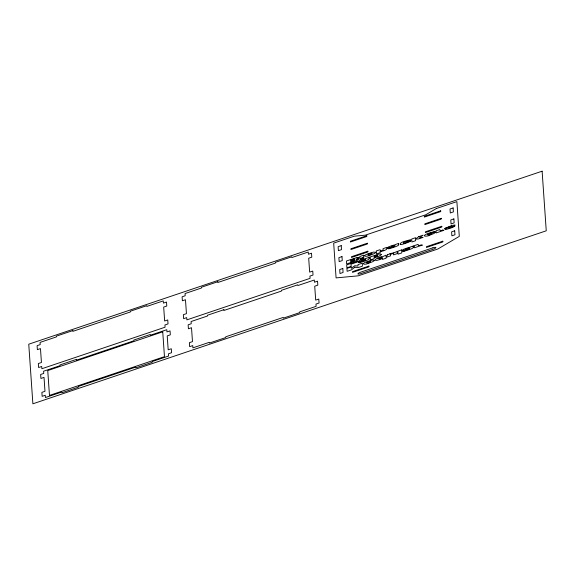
<?xml version="1.0" encoding="UTF-8"?>
<svg xmlns="http://www.w3.org/2000/svg" width="575" height="575" viewBox="0 0 575 575"><rect width="100%" height="100%" fill="white"/><g stroke="black" fill="none" stroke-linecap="round" stroke-linejoin="round"><path stroke-width="0.86" d="M448.507 228.232L449.032 227.923A9.84 2.178 -19.4 0 1 449.945 227.578L452.029 226.809A4.88 1.078 -19.4 0 0 454.789 225.572M361.97 260.374L363.199 259.749A2.329 0.517 -19.4 0 1 365.671 259.404M391.252 246.538L392.488 245.92A2.329 0.517 -19.4 0 1 394.953 245.575M406.079 249.068L407.316 248.443A2.329 0.517 -19.4 0 1 409.781 248.098M409.731 247.473L409.767 247.415A3.328 0.74 -19.4 0 1 410.011 247.142L413.677 245.87A4.816 1.071 -19.4 0 0 413.145 246.517M454.703 225.58L455.005 224.976L451.806 225.493L444.669 228.512L451.662 226.119L451.231 226.449A9.919 2.199 -19.4 0 1 450.707 226.658L448.076 227.664A5.11 1.136 -19.4 0 0 445.366 228.857M377.365 258.168L375.382 259.44L375.554 260.367A3.888 0.862 -19.4 0 0 376.381 260.396A4.269 0.949 -19.4 0 0 378.558 259.929L379.22 259.728A6.088 1.351 -19.4 0 0 379.888 259.498L380.312 259.347A4.061 0.898 -19.4 0 0 382.368 258.405L382.425 259.426L386.177 258.168L385.969 255.207L382.497 256.702A5.089 1.128 -19.4 0 0 381.117 256.881M387.902 248.608L391.518 247.307A1.675 0.374 -19.4 0 0 392.085 247.315A3.479 0.769 -19.4 0 0 393.516 246.876L394.802 246.193L391.798 247.013M358.613 262.444L362.228 261.143M402.73 251.138L406.345 249.838A1.675 0.374 -19.4 0 0 406.913 249.845A3.479 0.769 -19.4 0 0 408.343 249.406L409.63 248.723L407.1 249.392M383.762 250.671L384.481 250.405A3.328 0.74 -19.4 0 0 386.033 249.701A2.58 0.575 -19.4 0 0 386.493 249.392L386.788 247.401L383.043 248.666L383.13 249.845A1.905 0.424 -19.4 0 1 382.821 250.269M389.814 253.87L388.916 254.2A3.206 0.712 -19.4 0 0 387.536 254.847M353.632 258.577L346.416 261.014L346.624 263.968L356.96 260.367A3.349 0.74 -19.4 0 0 357.542 260.072L357.787 259.936A2.839 0.632 -19.4 0 0 357.787 258.994A3.572 0.791 -19.4 0 0 356.299 259.296A5.944 1.315 -19.4 0 0 357.283 258.887L357.564 258.764A2.947 0.654 -19.4 0 0 358.498 258.254M427.865 234.449L435.433 231.897L434.894 232.839A4.126 0.913 -19.4 0 1 433.996 233.428A4.729 1.049 -19.4 0 1 433.385 233.737L430.366 234.959A11.938 2.645 -19.4 0 1 429.683 235.197C427.8 236.548 421.188 236.735 425.982 234.37C427.405 233.213 441.104 229.619 431.487 232.997A2.645 0.589 -19.4 0 0 429.748 233.364M431.617 233.572L427.908 234.83A2.127 0.474 -19.4 0 0 429.015 234.902A2.127 0.474 -19.4 0 0 431.106 234.169A2.559 0.568 -19.4 0 0 431.559 233.594M352.676 261.309L350.822 261.934L350.786 261.373L352.604 260.762A3.874 0.862 -19.4 0 1 353.603 260.446L354.387 260.453L353.409 261.05A4.384 0.97 -19.4 0 1 352.676 261.309M369.56 257.176L365.916 258.448A3.328 0.74 -19.4 0 0 365.628 258.728L365.614 258.779A5.52 1.222 -19.4 0 0 364.147 259.037A7.59 1.682 -19.4 0 0 361.783 259.763L359.612 260.59A2.911 0.647 -19.4 0 0 359.102 260.842L358.893 260.957A2.35 0.525 -19.4 0 0 358.196 261.589A2.465 0.546 -19.4 0 0 358.893 261.776L361.898 261.021M353.733 258.549L356.363 257.737A3.766 0.834 -19.4 0 1 357.147 257.528M362.732 260.777L365.513 260.008L364.234 260.727A3.479 0.769 -19.4 0 1 362.803 261.151A1.675 0.374 -19.4 0 1 362.257 261.129M391.187 247.193L388.197 247.926A2.465 0.546 -19.4 0 1 387.507 247.746A2.35 0.525 -19.4 0 1 388.175 247.121L388.391 247.006A2.911 0.647 -19.4 0 1 388.894 246.754L391.065 245.92A7.59 1.682 -19.4 0 1 393.429 245.202A5.52 1.222 -19.4 0 1 394.888 244.95L394.932 244.885A3.328 0.74 -19.4 0 1 395.183 244.612L398.849 243.34A4.816 1.071 -19.4 0 0 398.317 243.987M406.015 249.715L403.025 250.456A2.465 0.546 -19.4 0 1 402.335 250.276A2.35 0.525 -19.4 0 1 403.003 249.651L403.219 249.528A2.911 0.647 -19.4 0 1 403.722 249.284L405.893 248.45A7.59 1.682 -19.4 0 1 408.257 247.724A5.52 1.222 -19.4 0 1 409.716 247.48M392.969 253.582L393.437 253.733L393.53 254.869L397.275 253.604L397.124 251.447L393.652 252.971M380.542 250.966L380.046 249.679L376.302 250.937L376.51 253.898L380.255 252.641L380.176 251.548M376.97 255.379L377.466 255.566A5.455 1.208 -19.4 0 1 377.48 255.667M448.586 228.289L454.854 226.133L452.281 227.535L446.66 229.339A3.27 0.726 -19.4 0 1 446.078 229.454L445.948 229.468A2.523 0.561 -19.4 0 1 445.158 229.418M442.707 230.086L443.936 230.273L436.224 232.94L436.073 230.798L439.817 229.533L440.141 230.69L441.672 230.496A3.996 0.884 -19.4 0 0 442.7 230.079M406.122 249.14L406.539 249.112A6.203 1.373 -19.4 0 0 407.927 248.752L409.594 248.17M391.295 246.618L391.704 246.589A6.203 1.373 -19.4 0 0 393.099 246.229L394.759 245.64M362.013 260.446L362.423 260.425A6.203 1.373 -19.4 0 0 363.81 260.058L365.477 259.476M445.165 229.418L445.086 229.317A2.379 0.525 -19.4 0 1 445.438 228.857M368.079 254.912L368.244 255.034A1.811 0.403 -19.4 0 0 368.64 255.056A2.02 0.446 -19.4 0 0 371.371 254.128M366.828 262.825L367.008 262.976A1.811 0.403 -19.4 0 0 367.396 262.998A2.02 0.446 -19.4 0 0 370.135 262.071A2.702 0.597 -19.4 0 0 370.602 261.532A5.29 1.172 -19.4 0 0 370.631 261.409L370.372 261.237A1.653 0.367 -19.4 0 0 370.084 261.23A2.027 0.453 -19.4 0 0 367.353 262.157M413.224 246.488L413.288 247.444M398.396 243.965L398.461 244.914M369.107 257.794L369.179 258.75M404.426 251.124A3.536 0.783 -19.4 0 1 402.658 251.16M404.455 251.103A9.84 2.178 -19.4 0 0 407.869 250.046L408.293 249.931A17.933 3.975 -19.4 0 0 410.593 249.119A3.982 0.884 -19.4 0 0 412.304 248.364A3.292 0.726 -19.4 0 0 413.231 247.458M389.807 253.848A5.412 1.2 -19.4 0 1 393.746 252.914M387.543 254.847A2.623 0.582 -19.4 0 0 387.083 255.156L386.788 257.14L390.533 255.875L390.447 254.696A1.912 0.424 -19.4 0 1 390.734 254.294M390.792 254.287A1.646 0.367 -19.4 0 1 392.919 253.611M378.882 258.657A5.498 1.222 -19.4 0 0 378.896 258.757L379.378 258.937A1.66 0.367 -19.4 0 0 380.442 258.7A1.919 0.424 -19.4 0 0 381.836 258.103A2.451 0.539 -19.4 0 0 382.253 257.571A4.988 1.107 -19.4 0 0 382.289 257.492L381.778 257.32A1.782 0.395 -19.4 0 0 379.327 258.146M378.925 258.642A2.616 0.582 -19.4 0 1 379.27 258.153M377.372 258.168A4.737 1.049 -19.4 0 1 381.081 256.917M366.908 262.797A2.968 0.661 -19.4 0 1 367.252 262.178M376.977 255.379A1.689 0.374 -19.4 0 0 375.878 255.623A1.876 0.417 -19.4 0 0 374.519 256.206L374.124 256.565A4.435 0.985 -19.4 0 0 374.073 256.802A2.437 0.539 -19.4 0 0 374.497 257.003M377.437 255.681A2.487 0.553 -19.4 0 1 377.085 256.155M377.027 256.17A1.675 0.374 -19.4 0 1 375.906 256.673A1.89 0.417 -19.4 0 1 374.519 256.989M360.309 262.43A3.536 0.783 -19.4 0 1 358.541 262.473M360.345 262.416A9.84 2.178 -19.4 0 0 363.759 261.359L364.176 261.237A17.933 3.975 -19.4 0 0 366.483 260.425A3.982 0.884 -19.4 0 0 368.194 259.67A3.292 0.726 -19.4 0 0 369.121 258.772M369.028 257.823A4.816 1.071 -19.4 0 1 369.502 257.19M427.893 234.442A2.343 0.517 -19.4 0 1 428.375 233.953A2.048 0.453 -19.4 0 1 429.741 233.385M403.348 242.858A4.866 1.078 -19.4 0 0 403.363 242.966L403.549 243.117A1.969 0.438 -19.4 0 0 403.88 243.146A2.163 0.482 -19.4 0 0 405.353 242.815A3.349 0.74 -19.4 0 0 405.813 242.657L410.802 240.796A4.478 0.992 -19.4 0 1 409.242 241.874A4.011 0.891 -19.4 0 1 408.746 242.104L405.986 243.182A9.775 2.163 -19.4 0 1 402.701 244.21A4.859 1.078 -19.4 0 1 400.15 244.555C399.366 241.996 406.92 240.939 409.177 240.034A5.038 1.114 -19.4 0 1 410.952 240.034L406.963 241.284A1.847 0.41 -19.4 0 0 406.353 241.378L405.713 241.55A3.098 0.69 -19.4 0 0 405.353 241.665A2.163 0.482 -19.4 0 0 403.88 242.298A2.53 0.561 -19.4 0 0 403.377 242.851M389.598 248.594A3.536 0.783 -19.4 0 1 387.83 248.637M389.627 248.58A9.84 2.178 -19.4 0 0 393.041 247.523L393.465 247.401A17.933 3.975 -19.4 0 0 395.765 246.589A3.982 0.884 -19.4 0 0 397.476 245.841A3.292 0.726 -19.4 0 0 398.403 244.936M383.769 250.686A5.362 1.186 -19.4 0 1 380.125 251.577M382.742 250.276A1.66 0.367 -19.4 0 1 380.65 250.93M368.144 254.854A2.968 0.661 -19.4 0 1 368.489 254.236M368.597 254.215A2.027 0.453 -19.4 0 1 371.313 253.295A1.653 0.367 -19.4 0 1 371.608 253.295L371.867 253.467A5.29 1.172 -19.4 0 1 371.881 253.575M371.838 253.589A2.702 0.597 -19.4 0 1 371.428 254.121M357.111 257.564A3.428 0.762 -19.4 0 1 358.584 258.24M381.225 254.38L380.88 255.02A3.86 0.855 -19.4 0 1 380.082 255.588A4.356 0.963 -19.4 0 1 377.732 256.658L377.516 256.738A5.851 1.294 -19.4 0 1 376.639 257.032L376.424 257.097A4.262 0.942 -19.4 0 1 374.109 257.629L374.196 258.642L370.451 259.907L370.243 256.946L378.652 254.15L380.542 253.934L381.225 254.38M374.39 260.216L374.375 260.331A4.384 0.97 -19.4 0 1 373.24 261.359A4.672 1.035 -19.4 0 1 372.406 261.812C369.883 262.552 365.103 265.406 363.12 263.81A4.269 0.949 -19.4 0 1 363.882 263.106L364.823 262.552A5.556 1.229 -19.4 0 1 366.505 261.79L372.104 260.044L374.39 260.216M375.626 252.274L375.597 252.454A4.384 0.97 -19.4 0 1 374.483 253.424A4.672 1.035 -19.4 0 1 373.642 253.87C371.148 254.596 366.297 257.492 364.356 255.868A4.269 0.949 -19.4 0 1 365.118 255.163L366.067 254.617A5.556 1.229 -19.4 0 1 367.741 253.848L373.34 252.102L375.626 252.274M354.804 259.145L353.582 259.842A5.434 1.2 -19.4 0 1 352.863 260.094L350.75 260.806L350.707 260.223L352.842 259.505A4.262 0.942 -19.4 0 1 353.934 259.167L354.804 259.145M354.876 267.152L351.462 269.862L347.127 271.321L346.926 268.367L351.253 266.908L351.354 268.309L354.775 265.715L358.009 266.06L357.916 264.658L362.243 263.199L362.451 266.16L358.117 267.619L354.876 267.152M418.844 236.605L416.897 238.136L415.466 238.309L415.43 237.755L411.686 239.013L411.887 241.974L415.632 240.717L415.531 239.186L418.399 238.948L423.042 237.382L419.463 237.82L423.092 235.168L418.844 236.605M436.346 208.524L425.637 214.827L365.283 235.168L354.207 236.203L333.673 243.124L336.088 277.897L358.232 275.827L437.877 248.989L459.296 236.382L456.881 201.602L436.346 208.524M422.223 245.123L414.503 247.782L414.359 245.64L418.104 244.375L418.42 245.532L419.958 245.338A3.996 0.884 -19.4 0 0 420.979 244.921L422.223 245.123M542.117 171.192L28.75 344.195L32.883 403.808L546.25 230.805L542.117 171.192M72.845 330.589L56.422 336.123L56.472 336.878L40.042 342.412L40.2 344.619L37.095 345.668L37.375 349.643L40.473 348.594L41.436 362.509L38.338 363.551L38.611 367.526L41.716 366.483L41.867 368.733L165.075 327.211L164.924 324.961L168.022 323.919L167.749 319.944L164.644 320.987L163.681 307.079L166.779 306.029L166.506 302.055L163.408 303.104L163.25 300.89L146.826 306.425L146.776 305.677L130.345 311.212L130.396 311.966L72.903 331.337L72.845 330.589M217.853 281.721L201.423 287.256L201.48 288.01L185.049 293.545L185.2 295.758L182.103 296.801L182.376 300.775L185.481 299.733L186.444 313.641L183.346 314.683L183.619 318.658L186.717 317.616L186.875 319.865L310.083 278.343L309.925 276.093L313.03 275.051L312.75 271.077L309.652 272.119L308.689 258.211L311.787 257.162L311.513 253.194L308.408 254.236L308.257 252.022L291.827 257.557L291.777 256.809L275.353 262.344L275.403 263.098L217.903 282.476L217.853 281.721M366.785 235.728L350.355 241.263L350.412 242.01L366.836 236.476L366.785 235.728M440.709 210.817L424.278 216.351L424.336 217.098L440.759 211.564L440.709 210.817M341.227 245.647L338.122 246.689L338.402 250.664L341.5 249.622L341.227 245.647M453.122 207.942L450.017 208.984L450.297 212.958L453.395 211.916L453.122 207.942M367.303 243.239L350.879 248.774L350.93 249.528L367.36 243.994L367.303 243.239M441.233 218.327L424.803 223.862L424.853 224.617L441.284 219.075L441.233 218.327M341.988 256.608L338.883 257.65L339.164 261.625L342.262 260.583L341.988 256.608M453.876 218.903L450.778 219.945L451.052 223.919L454.157 222.877L453.876 218.903M367.856 251.189L351.426 256.723L351.483 257.478L367.907 251.936L367.856 251.189M441.78 226.277L425.356 231.811L425.407 232.566L441.83 227.024L441.78 226.277M363.565 255.228L359.821 256.493L359.964 258.635L363.716 257.377L363.565 255.228M363.731 257.65L359.986 258.908L360.029 259.476L363.774 258.211L363.731 257.65M357.485 261.244L346.682 264.888L346.89 267.842L351.138 266.412L350.98 264.177L357.535 261.97L357.485 261.244M342.808 268.503L339.71 269.546L339.983 273.52L343.088 272.478L342.808 268.503M454.703 230.791L451.605 231.84L451.878 235.815L454.976 234.765L454.703 230.791M76.389 359.404L59.965 364.938L60.016 365.686L43.585 371.22L43.743 373.434L40.638 374.476L40.918 378.451L44.016 377.408L44.979 391.316L41.882 392.366L42.155 396.34L45.26 395.291L45.411 397.541L61.841 392.006L61.892 392.761L78.322 387.219L78.272 386.472L135.765 367.094L135.815 367.842L152.246 362.308L152.195 361.56L168.619 356.026L168.468 353.776L171.566 352.727L171.292 348.752L168.188 349.801L167.224 335.886L170.329 334.844L170.049 330.869L166.951 331.912L166.793 329.705L150.37 335.239L150.319 334.485L133.889 340.026L133.939 340.774L76.446 360.151L76.389 359.404M223.891 309.709L207.46 315.251L207.51 315.998L191.087 321.533L191.238 323.747L188.14 324.789L188.413 328.763L191.511 327.721L192.481 341.629L189.376 342.678L189.657 346.653L192.754 345.604L192.912 347.853L209.336 342.319L209.386 343.067L225.817 337.532L225.767 336.785L283.259 317.407L283.317 318.155L299.74 312.62L299.69 311.873L316.121 306.338L315.963 304.082L319.06 303.039L318.787 299.065L315.689 300.114L314.719 286.199L317.824 285.157L317.544 281.182L314.446 282.224L314.295 280.018L297.864 285.552L297.814 284.798L281.383 290.339L281.434 291.087L223.941 310.464L223.891 309.709M401.623 249.931L397.871 251.196L398.08 254.157L401.824 252.892L401.623 249.931M162.739 331.818L47.747 370.573L49.472 395.413L164.464 356.658L162.739 331.818M368.891 266.096L352.461 271.63L352.518 272.377L368.942 266.843L368.891 266.096M442.815 241.184L426.384 246.718L426.442 247.466L442.865 241.931L442.815 241.184M432.774 247.861L360.899 272.083A3.256 0.719 -19.4 0 0 357.873 273.865A3.256 0.719 -19.4 0 0 360.999 273.571L432.874 249.349A3.256 0.719 -19.4 0 0 435.9 247.566A3.256 0.719 -19.4 0 0 432.774 247.861"/></g></svg>
